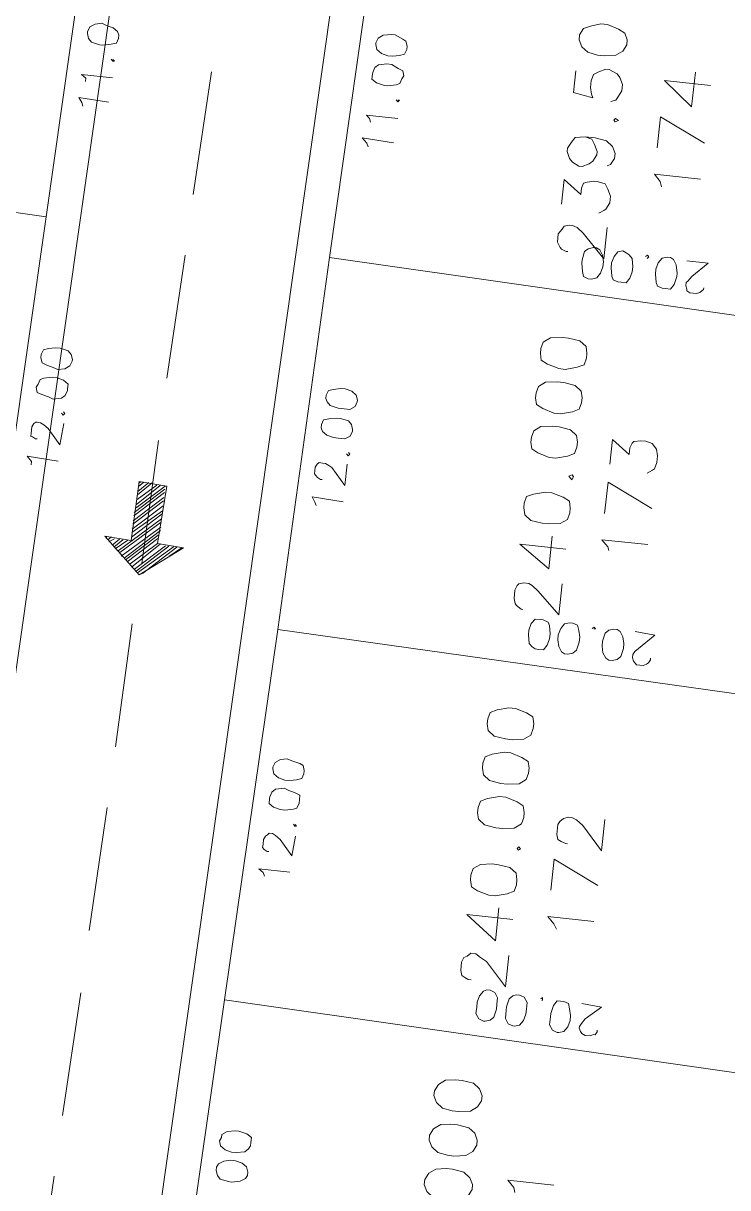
# Model space of a CAD drawing. Header units: metres. Extents: x -977055 to 805873, y -1033982 to 242021.
# Drawn here: x 2519.67 to 2542.32, y 827.98 to 865.4 of the extents above; entities that cross this region are included whole.
import ezdxf

# ---------------------------------------------------------------- set-up
doc = ezdxf.new("R2010")
doc.units = ezdxf.units.M
for name, color, linetype in [('PDF_acera', 7, 'Continuous'), ('PDF_areas por lote', 7, 'Continuous'), ('PDF_COTAS', 7, 'Continuous'), ('PDF_linea de centro', 7, 'Continuous'), ('PDF_LOTES', 7, 'Continuous'), ('PDF_No. lotes', 7, 'Continuous'), ('PDF_VIAS', 7, 'Continuous')]:
    doc.layers.add(name, color=color, linetype=linetype)

# ---------------------------------------------------------------- blocks, each defined once
blk = doc.blocks.new('CALLE')
at = {"layer": 'PDF_acera', "lineweight": 9}
blk.add_lwpolyline([(-139.031424, -91.826784), (-137.676672, -90.556704), (-136.618272, -59.439744), (-137.888352, -58.084992), (-293.684832, -52.750656), (-245.083104, -88.185888)], close=True, dxfattribs=at)
blk.add_lwpolyline([(-236.319552, -99.828288), (-218.538432, -128.48976), (-140.386176, -131.156928), (-139.031424, -129.886848), (-137.973024, -98.769888), (-139.243104, -97.415136), (-233.102016, -94.1976)], dxfattribs=at)
at = {"layer": 'PDF_areas por lote', "lineweight": 9}
for points in [[(-171.757152, -102.918816), (-171.926496, -103.003488), (-172.053504, -103.172832), (-172.09584, -103.426848), (-172.09584, -103.596192), (-172.053504, -103.892544), (-171.926496, -104.061888), (-171.757152, -104.14656), (-171.630144, -104.14656), (-171.4608, -104.061888), (-171.333792, -103.892544), (-171.291456, -103.596192), (-171.291456, -103.426848), (-171.333792, -103.172832), (-171.4608, -103.003488), (-171.630144, -102.918816)], [(-170.61408, -102.918816), (-170.783424, -103.003488), (-170.910432, -103.172832), (-170.952768, -103.426848), (-170.952768, -103.596192), (-170.910432, -103.892544), (-170.783424, -104.061888), (-170.61408, -104.14656), (-170.487072, -104.14656), (-170.317728, -104.061888), (-170.19072, -103.892544), (-170.148384, -103.596192), (-170.148384, -103.426848), (-170.19072, -103.172832), (-170.317728, -103.003488), (-170.487072, -102.918816)], [(-169.471008, -102.918816), (-169.640352, -103.003488), (-169.76736, -103.172832), (-169.809696, -103.426848), (-169.809696, -103.596192), (-169.76736, -103.892544), (-169.640352, -104.061888), (-169.471008, -104.14656), (-169.344, -104.14656), (-169.174656, -104.061888), (-169.047648, -103.892544), (-169.005312, -103.596192), (-169.005312, -103.426848), (-169.047648, -103.172832), (-169.174656, -103.003488), (-169.344, -102.918816)], [(-163.882656, -103.257504), (-164.052, -103.29984), (-164.136672, -103.469184), (-164.221344, -103.765536), (-164.221344, -103.93488), (-164.136672, -104.231232), (-164.052, -104.400576), (-163.882656, -104.442912), (-163.755648, -104.442912), (-163.586304, -104.400576), (-163.459296, -104.231232), (-163.41696, -103.93488), (-163.41696, -103.765536), (-163.459296, -103.469184), (-163.586304, -103.29984), (-163.755648, -103.257504)], [(-162.14688, -103.257504), (-162.316224, -103.29984), (-162.443232, -103.469184), (-162.485568, -103.765536), (-162.485568, -103.93488), (-162.443232, -104.231232), (-162.316224, -104.400576), (-162.14688, -104.442912), (-162.019872, -104.442912), (-161.850528, -104.400576), (-161.765856, -104.231232), (-161.681184, -103.93488), (-161.681184, -103.765536), (-161.765856, -103.469184), (-161.850528, -103.29984), (-162.019872, -103.257504)], [(-161.003808, -103.257504), (-161.173152, -103.29984), (-161.30016, -103.469184), (-161.342496, -103.765536), (-161.342496, -103.93488), (-161.30016, -104.231232), (-161.173152, -104.400576), (-161.003808, -104.442912), (-160.8768, -104.442912), (-160.707456, -104.400576), (-160.622784, -104.231232), (-160.538112, -103.93488), (-160.538112, -103.765536), (-160.622784, -103.469184), (-160.707456, -103.29984), (-160.8768, -103.257504)], [(-159.860736, -103.257504), (-160.03008, -103.29984), (-160.157088, -103.469184), (-160.199424, -103.765536), (-160.199424, -103.93488), (-160.157088, -104.231232), (-160.03008, -104.400576), (-159.860736, -104.442912), (-159.733728, -104.442912), (-159.564384, -104.400576), (-159.479712, -104.231232), (-159.39504, -103.93488), (-159.39504, -103.765536), (-159.479712, -103.469184), (-159.564384, -103.29984), (-159.733728, -103.257504)], [(-154.272384, -103.596192), (-154.441728, -103.638528), (-154.568736, -103.807872), (-154.611072, -104.104224), (-154.611072, -104.273568), (-154.568736, -104.56992), (-154.441728, -104.739264), (-154.272384, -104.7816), (-154.145376, -104.7816), (-153.976032, -104.739264), (-153.89136, -104.56992), (-153.806688, -104.273568), (-153.806688, -104.104224), (-153.89136, -103.807872), (-153.976032, -103.638528), (-154.145376, -103.596192)], [(-152.578944, -103.596192), (-152.748288, -103.638528), (-152.83296, -103.807872), (-152.917632, -104.104224), (-152.917632, -104.273568), (-152.83296, -104.56992), (-152.748288, -104.739264), (-152.578944, -104.7816), (-152.451936, -104.7816), (-152.282592, -104.739264), (-152.155584, -104.56992), (-152.113248, -104.273568), (-152.113248, -104.104224), (-152.155584, -103.807872), (-152.282592, -103.638528), (-152.451936, -103.596192)], [(-151.435872, -103.596192), (-151.605216, -103.638528), (-151.689888, -103.807872), (-151.77456, -104.104224), (-151.77456, -104.273568), (-151.689888, -104.56992), (-151.605216, -104.739264), (-151.435872, -104.7816), (-151.308864, -104.7816), (-151.13952, -104.739264), (-151.012512, -104.56992), (-150.970176, -104.273568), (-150.970176, -104.104224), (-151.012512, -103.807872), (-151.13952, -103.638528), (-151.308864, -103.596192)], [(-150.2928, -103.596192), (-150.462144, -103.638528), (-150.546816, -103.807872), (-150.631488, -104.104224), (-150.631488, -104.273568), (-150.546816, -104.56992), (-150.462144, -104.739264), (-150.2928, -104.7816), (-150.165792, -104.7816), (-149.996448, -104.739264), (-149.86944, -104.56992), (-149.827104, -104.273568), (-149.827104, -104.104224), (-149.86944, -103.807872), (-149.996448, -103.638528), (-150.165792, -103.596192)], [(-142.206624, -103.7232), (-142.375968, -103.807872), (-142.502976, -103.977216), (-142.545312, -104.231232), (-142.545312, -104.400576), (-142.502976, -104.696928), (-142.375968, -104.866272), (-142.206624, -104.950944), (-142.079616, -104.950944), (-141.910272, -104.866272), (-141.8256, -104.696928), (-141.740928, -104.400576), (-141.740928, -104.231232), (-141.8256, -103.977216), (-141.910272, -103.807872), (-142.079616, -103.7232)], [(-162.951264, -104.35824), (-162.9936, -104.400576), (-162.951264, -104.442912), (-162.908928, -104.400576)], [(-153.340992, -104.654592), (-153.425664, -104.739264), (-153.340992, -104.7816), (-153.298656, -104.739264)], [(-144.15408, -104.823936), (-144.196416, -104.866272), (-144.15408, -104.950944), (-144.111744, -104.866272)]]:
    blk.add_lwpolyline(points, close=True, dxfattribs=at)
for points in [[(-166.422816, -103.553856), (-166.422816, -103.469184), (-166.38048, -103.384512), (-166.338144, -103.29984), (-166.211136, -103.257504), (-165.999456, -103.257504), (-165.872448, -103.29984), (-165.830112, -103.384512), (-165.74544, -103.469184), (-165.74544, -103.596192), (-165.830112, -103.7232), (-165.914784, -103.892544), (-166.507488, -104.442912), (-165.703104, -104.442912)], [(-164.771712, -104.442912), (-164.771712, -103.257504), (-165.364416, -104.061888), (-164.517696, -104.061888)], [(-156.85488, -103.850208), (-156.85488, -103.807872), (-156.770208, -103.680864), (-156.727872, -103.638528), (-156.600864, -103.596192), (-156.389184, -103.596192), (-156.262176, -103.638528), (-156.21984, -103.680864), (-156.177504, -103.807872), (-156.177504, -103.93488), (-156.21984, -104.019552), (-156.346848, -104.188896), (-156.897216, -104.7816), (-156.092832, -104.7816)], [(-155.203776, -104.7816), (-155.203776, -103.596192), (-155.754144, -104.400576), (-154.907424, -104.400576)], [(-147.625632, -104.019552), (-147.625632, -103.977216), (-147.583296, -103.850208), (-147.54096, -103.807872), (-147.413952, -103.7232), (-147.202272, -103.7232), (-147.075264, -103.807872), (-146.990592, -103.850208), (-146.948256, -103.977216), (-146.948256, -104.061888), (-146.990592, -104.188896), (-147.1176, -104.35824), (-147.710304, -104.950944), (-146.90592, -104.950944)], [(-146.440224, -103.7232), (-145.805184, -103.7232), (-146.143872, -104.188896), (-145.974528, -104.188896), (-145.84752, -104.231232), (-145.805184, -104.315904), (-145.762848, -104.485248), (-145.762848, -104.56992), (-145.805184, -104.7816), (-145.932192, -104.866272), (-146.101536, -104.950944), (-146.27088, -104.950944), (-146.440224, -104.866272), (-146.48256, -104.823936), (-146.567232, -104.696928)], [(-144.662112, -104.14656), (-144.704448, -104.315904), (-144.831456, -104.400576), (-145.0008, -104.485248), (-145.085472, -104.485248), (-145.254816, -104.400576), (-145.339488, -104.315904), (-145.42416, -104.14656), (-145.42416, -104.061888), (-145.339488, -103.892544), (-145.254816, -103.807872), (-145.085472, -103.7232), (-145.0008, -103.7232), (-144.831456, -103.807872), (-144.704448, -103.892544), (-144.662112, -104.14656), (-144.662112, -104.400576), (-144.704448, -104.696928), (-144.831456, -104.866272), (-145.0008, -104.950944), (-145.127808, -104.950944), (-145.297152, -104.866272), (-145.339488, -104.7816)], [(-143.011008, -103.7232), (-143.561376, -103.7232), (-143.646048, -104.231232), (-143.561376, -104.188896), (-143.392032, -104.14656), (-143.222688, -104.14656), (-143.053344, -104.188896), (-142.968672, -104.315904), (-142.884, -104.485248), (-142.884, -104.56992), (-142.968672, -104.7816), (-143.053344, -104.866272), (-143.222688, -104.950944), (-143.392032, -104.950944), (-143.561376, -104.866272), (-143.646048, -104.823936), (-143.688384, -104.696928)]]:
    blk.add_lwpolyline(points, dxfattribs=at)
at = {"layer": 'PDF_COTAS', "lineweight": 9}
for points in [[(-154.5264, -90.937728), (-154.441728, -90.937728), (-154.31472, -90.81072), (-154.357056, -91.615104)], [(-153.849024, -91.0224), (-153.849024, -90.980064), (-153.806688, -90.895392), (-153.806688, -90.853056), (-153.722016, -90.853056), (-153.552672, -90.853056), (-153.468, -90.895392), (-153.425664, -90.937728), (-153.425664, -90.980064), (-153.425664, -91.064736), (-153.468, -91.149408), (-153.552672, -91.276416), (-153.933696, -91.615104), (-153.383328, -91.65744)], [(-145.254816, -91.276416), (-145.170144, -91.23408), (-145.043136, -91.149408), (-145.085472, -91.911456)], [(-144.619776, -91.276416), (-144.535104, -91.276416), (-144.450432, -91.149408), (-144.450432, -91.953792)], [(-153.129312, -91.572768), (-153.171648, -91.615104), (-153.129312, -91.65744), (-153.086976, -91.615104)], [(-143.984736, -91.86912), (-144.027072, -91.911456), (-144.027072, -91.953792), (-143.984736, -91.911456)], [(-164.348352, -98.00784), (-164.26368, -97.965504), (-164.179008, -97.838496), (-164.179008, -98.64288)], [(-163.713312, -98.050176), (-163.713312, -98.00784), (-163.670976, -97.923168), (-163.62864, -97.880832), (-163.543968, -97.880832), (-163.41696, -97.880832), (-163.332288, -97.923168), (-163.289952, -97.965504), (-163.247616, -98.00784), (-163.247616, -98.092512), (-163.289952, -98.177184), (-163.374624, -98.304192), (-163.755648, -98.64288), (-163.247616, -98.685216)], [(-154.780416, -98.304192), (-154.695744, -98.261856), (-154.568736, -98.177184), (-154.611072, -98.981568)], [(-154.10304, -98.388864), (-154.10304, -98.346528), (-154.060704, -98.261856), (-154.018368, -98.21952), (-153.976032, -98.177184), (-153.806688, -98.177184), (-153.722016, -98.21952), (-153.67968, -98.261856), (-153.67968, -98.346528), (-153.67968, -98.4312), (-153.722016, -98.515872), (-153.764352, -98.600544), (-154.187712, -98.981568), (-153.637344, -98.981568)], [(-162.951264, -98.600544), (-162.9936, -98.64288), (-162.9936, -98.685216), (-162.951264, -98.64288)], [(-145.508832, -98.64288), (-145.42416, -98.600544), (-145.297152, -98.473536), (-145.339488, -99.27792)], [(-144.873792, -98.64288), (-144.78912, -98.600544), (-144.704448, -98.515872), (-144.704448, -99.320256)], [(-153.383328, -98.939232), (-153.425664, -98.981568), (-153.383328, -99.023904), (-153.340992, -98.981568)], [(-144.238752, -99.235584), (-144.281088, -99.27792), (-144.238752, -99.320256), (-144.238752, -99.27792)]]:
    blk.add_lwpolyline(points, dxfattribs=at)
for points in [[(-152.536608, -90.853056), (-152.663616, -90.895392), (-152.705952, -91.0224), (-152.748288, -91.191744), (-152.790624, -91.318752), (-152.748288, -91.530432), (-152.663616, -91.615104), (-152.536608, -91.65744), (-152.494272, -91.65744), (-152.367264, -91.65744), (-152.282592, -91.530432), (-152.240256, -91.361088), (-152.240256, -91.23408), (-152.282592, -91.0224), (-152.324928, -90.937728), (-152.451936, -90.895392)], [(-151.77456, -90.895392), (-151.901568, -90.937728), (-151.943904, -91.064736), (-151.98624, -91.23408), (-152.028576, -91.361088), (-151.98624, -91.530432), (-151.901568, -91.65744), (-151.77456, -91.699776), (-151.732224, -91.699776), (-151.605216, -91.65744), (-151.520544, -91.572768), (-151.478208, -91.361088), (-151.478208, -91.23408), (-151.520544, -91.064736), (-151.56288, -90.937728), (-151.689888, -90.895392)], [(-143.392032, -91.191744), (-143.51904, -91.23408), (-143.603712, -91.318752), (-143.646048, -91.530432), (-143.646048, -91.615104), (-143.603712, -91.826784), (-143.561376, -91.953792), (-143.434368, -91.996128), (-143.349696, -91.996128), (-143.265024, -91.953792), (-143.180352, -91.826784), (-143.138016, -91.65744), (-143.09568, -91.530432), (-143.138016, -91.361088), (-143.222688, -91.23408), (-143.349696, -91.191744)], [(-171.968832, -97.58448), (-172.09584, -97.626816), (-172.180512, -97.711488), (-172.222848, -97.923168), (-172.222848, -98.00784), (-172.180512, -98.21952), (-172.09584, -98.346528), (-172.011168, -98.388864), (-171.926496, -98.388864), (-171.799488, -98.346528), (-171.714816, -98.21952), (-171.67248, -98.050176), (-171.67248, -97.923168), (-171.714816, -97.753824), (-171.799488, -97.626816), (-171.88416, -97.58448)], [(-171.206784, -97.58448), (-171.333792, -97.626816), (-171.418464, -97.753824), (-171.4608, -97.923168), (-171.4608, -98.050176), (-171.418464, -98.261856), (-171.333792, -98.346528), (-171.24912, -98.388864), (-171.164448, -98.388864), (-171.03744, -98.388864), (-170.952768, -98.261856), (-170.910432, -98.050176), (-170.910432, -97.965504), (-170.952768, -97.753824), (-171.03744, -97.626816), (-171.122112, -97.626816)], [(-162.35856, -97.923168), (-162.485568, -97.923168), (-162.57024, -98.050176), (-162.612576, -98.21952), (-162.612576, -98.346528), (-162.57024, -98.558208), (-162.527904, -98.64288), (-162.400896, -98.685216), (-162.316224, -98.685216), (-162.189216, -98.685216), (-162.14688, -98.558208), (-162.104544, -98.388864), (-162.062208, -98.261856), (-162.104544, -98.050176), (-162.189216, -97.965504), (-162.316224, -97.923168)], [(-161.596512, -97.923168), (-161.72352, -97.965504), (-161.808192, -98.092512), (-161.850528, -98.261856), (-161.850528, -98.388864), (-161.808192, -98.558208), (-161.765856, -98.685216), (-161.638848, -98.727552), (-161.554176, -98.727552), (-161.427168, -98.685216), (-161.384832, -98.600544), (-161.342496, -98.388864), (-161.30016, -98.261856), (-161.342496, -98.092512), (-161.427168, -97.965504), (-161.554176, -97.923168)], [(-152.790624, -98.21952), (-152.875296, -98.261856), (-152.959968, -98.388864), (-153.002304, -98.558208), (-153.002304, -98.685216), (-153.002304, -98.85456), (-152.917632, -98.981568), (-152.790624, -99.023904), (-152.748288, -99.023904), (-152.62128, -98.981568), (-152.536608, -98.896896), (-152.494272, -98.685216), (-152.494272, -98.600544), (-152.536608, -98.388864), (-152.578944, -98.261856), (-152.705952, -98.21952)], [(-152.028576, -98.261856), (-152.113248, -98.304192), (-152.19792, -98.388864), (-152.240256, -98.600544), (-152.240256, -98.685216), (-152.240256, -98.896896), (-152.155584, -99.023904), (-152.028576, -99.06624), (-151.98624, -99.06624), (-151.859232, -99.023904), (-151.77456, -98.896896), (-151.732224, -98.727552), (-151.732224, -98.600544), (-151.77456, -98.4312), (-151.816896, -98.304192), (-151.943904, -98.261856)], [(-143.646048, -98.558208), (-143.773056, -98.558208), (-143.857728, -98.685216), (-143.900064, -98.896896), (-143.900064, -98.981568), (-143.857728, -99.193248), (-143.815392, -99.27792), (-143.688384, -99.320256), (-143.603712, -99.362592), (-143.476704, -99.320256), (-143.434368, -99.193248), (-143.349696, -99.023904), (-143.349696, -98.896896), (-143.392032, -98.685216), (-143.476704, -98.600544), (-143.603712, -98.558208)], [(-142.884, -98.558208), (-143.011008, -98.600544), (-143.09568, -98.727552), (-143.138016, -98.896896), (-143.138016, -99.023904), (-143.09568, -99.193248), (-143.053344, -99.320256), (-142.926336, -99.362592), (-142.841664, -99.362592), (-142.714656, -99.320256), (-142.67232, -99.235584), (-142.587648, -99.023904), (-142.587648, -98.939232), (-142.629984, -98.727552), (-142.714656, -98.600544), (-142.841664, -98.558208)], [(-167.43888, -104.019552), (-167.396544, -104.14656), (-167.311872, -104.231232), (-167.100192, -104.273568), (-166.973184, -104.273568), (-166.80384, -104.273568), (-166.676832, -104.188896), (-166.634496, -104.061888), (-166.634496, -103.977216), (-166.676832, -103.892544), (-166.80384, -103.807872), (-166.973184, -103.765536), (-167.100192, -103.765536), (-167.269536, -103.765536), (-167.396544, -103.850208), (-167.43888, -103.977216)], [(-167.43888, -104.019552), (-167.396544, -104.14656), (-167.311872, -104.231232), (-167.100192, -104.273568), (-166.973184, -104.273568), (-166.80384, -104.273568), (-166.676832, -104.188896), (-166.634496, -104.061888), (-166.634496, -103.977216), (-166.676832, -103.892544), (-166.80384, -103.807872), (-166.973184, -103.765536), (-167.100192, -103.765536), (-167.269536, -103.765536), (-167.396544, -103.850208), (-167.43888, -103.977216)], [(-157.828608, -104.35824), (-157.828608, -104.485248), (-157.7016, -104.56992), (-157.532256, -104.612256), (-157.405248, -104.612256), (-157.193568, -104.56992), (-157.108896, -104.527584), (-157.06656, -104.400576), (-157.06656, -104.315904), (-157.06656, -104.188896), (-157.193568, -104.104224), (-157.362912, -104.061888), (-157.48992, -104.061888), (-157.7016, -104.104224), (-157.786272, -104.188896), (-157.828608, -104.273568)], [(-157.828608, -104.35824), (-157.828608, -104.485248), (-157.7016, -104.56992), (-157.532256, -104.612256), (-157.405248, -104.612256), (-157.193568, -104.56992), (-157.108896, -104.527584), (-157.06656, -104.400576), (-157.06656, -104.315904), (-157.06656, -104.188896), (-157.193568, -104.104224), (-157.362912, -104.061888), (-157.48992, -104.061888), (-157.7016, -104.104224), (-157.786272, -104.188896), (-157.828608, -104.273568)], [(-167.481216, -104.7816), (-167.43888, -104.908608), (-167.311872, -104.99328), (-167.142528, -105.035616), (-167.01552, -105.035616), (-166.846176, -105.035616), (-166.719168, -104.950944), (-166.676832, -104.823936), (-166.676832, -104.739264), (-166.719168, -104.654592), (-166.80384, -104.56992), (-167.01552, -104.527584), (-167.100192, -104.527584), (-167.311872, -104.527584), (-167.43888, -104.612256), (-167.481216, -104.739264)], [(-167.481216, -104.7816), (-167.43888, -104.908608), (-167.311872, -104.99328), (-167.142528, -105.035616), (-167.01552, -105.035616), (-166.846176, -105.035616), (-166.719168, -104.950944), (-166.676832, -104.823936), (-166.676832, -104.739264), (-166.719168, -104.654592), (-166.80384, -104.56992), (-167.01552, -104.527584), (-167.100192, -104.527584), (-167.311872, -104.527584), (-167.43888, -104.612256), (-167.481216, -104.739264)], [(-148.260672, -104.696928), (-148.218336, -104.823936), (-148.091328, -104.908608), (-147.921984, -104.950944), (-147.794976, -104.950944), (-147.625632, -104.908608), (-147.498624, -104.823936), (-147.456288, -104.739264), (-147.456288, -104.654592), (-147.498624, -104.527584), (-147.583296, -104.442912), (-147.794976, -104.400576), (-147.879648, -104.400576), (-148.091328, -104.442912), (-148.218336, -104.485248), (-148.260672, -104.612256)], [(-148.260672, -104.696928), (-148.218336, -104.823936), (-148.091328, -104.908608), (-147.921984, -104.950944), (-147.794976, -104.950944), (-147.625632, -104.908608), (-147.498624, -104.823936), (-147.456288, -104.739264), (-147.456288, -104.654592), (-147.498624, -104.527584), (-147.583296, -104.442912), (-147.794976, -104.400576), (-147.879648, -104.400576), (-148.091328, -104.442912), (-148.218336, -104.485248), (-148.260672, -104.612256)], [(-157.870944, -105.120288), (-157.828608, -105.247296), (-157.743936, -105.331968), (-157.532256, -105.374304), (-157.405248, -105.374304), (-157.235904, -105.331968), (-157.108896, -105.289632), (-157.06656, -105.162624), (-157.06656, -105.077952), (-157.108896, -104.950944), (-157.235904, -104.866272), (-157.405248, -104.823936), (-157.532256, -104.823936), (-157.7016, -104.866272), (-157.828608, -104.950944), (-157.870944, -105.035616)], [(-157.870944, -105.120288), (-157.828608, -105.247296), (-157.743936, -105.331968), (-157.532256, -105.374304), (-157.405248, -105.374304), (-157.235904, -105.331968), (-157.108896, -105.289632), (-157.06656, -105.162624), (-157.06656, -105.077952), (-157.108896, -104.950944), (-157.235904, -104.866272), (-157.405248, -104.823936), (-157.532256, -104.823936), (-157.7016, -104.866272), (-157.828608, -104.950944), (-157.870944, -105.035616)], [(-148.260672, -105.458976), (-148.260672, -105.585984), (-148.133664, -105.670656), (-147.96432, -105.712992), (-147.837312, -105.712992), (-147.625632, -105.670656), (-147.54096, -105.585984), (-147.498624, -105.501312), (-147.456288, -105.41664), (-147.498624, -105.289632), (-147.625632, -105.20496), (-147.794976, -105.162624), (-147.921984, -105.162624), (-148.133664, -105.20496), (-148.218336, -105.247296), (-148.260672, -105.374304)], [(-148.260672, -105.458976), (-148.260672, -105.585984), (-148.133664, -105.670656), (-147.96432, -105.712992), (-147.837312, -105.712992), (-147.625632, -105.670656), (-147.54096, -105.585984), (-147.498624, -105.501312), (-147.456288, -105.41664), (-147.498624, -105.289632), (-147.625632, -105.20496), (-147.794976, -105.162624), (-147.921984, -105.162624), (-148.133664, -105.20496), (-148.218336, -105.247296), (-148.260672, -105.374304)], [(-166.719168, -105.374304), (-166.676832, -105.41664), (-166.719168, -105.41664), (-166.761504, -105.41664), (-166.719168, -105.41664), (-166.676832, -105.41664)], [(-167.523552, -105.924672), (-167.481216, -106.05168), (-167.354208, -106.136352), (-167.184864, -106.178688), (-167.057856, -106.178688), (-166.888512, -106.136352), (-166.761504, -106.094016), (-166.719168, -105.967008), (-166.719168, -105.882336), (-166.719168, -105.797664), (-166.846176, -105.712992), (-167.057856, -105.670656), (-167.142528, -105.670656), (-167.354208, -105.670656), (-167.481216, -105.755328), (-167.523552, -105.882336)], [(-167.523552, -105.924672), (-167.481216, -106.05168), (-167.354208, -106.136352), (-167.184864, -106.178688), (-167.057856, -106.178688), (-166.888512, -106.136352), (-166.761504, -106.094016), (-166.719168, -105.967008), (-166.719168, -105.882336), (-166.719168, -105.797664), (-166.846176, -105.712992), (-167.057856, -105.670656), (-167.142528, -105.670656), (-167.354208, -105.670656), (-167.481216, -105.755328), (-167.523552, -105.882336)], [(-157.151232, -105.670656), (-157.108896, -105.712992), (-157.151232, -105.755328), (-157.151232, -105.712992), (-157.151232, -105.755328), (-157.108896, -105.712992)], [(-157.91328, -106.26336), (-157.870944, -106.390368), (-157.786272, -106.47504), (-157.574592, -106.517376), (-157.447584, -106.517376), (-157.27824, -106.47504), (-157.151232, -106.390368), (-157.108896, -106.305696), (-157.108896, -106.221024), (-157.151232, -106.094016), (-157.235904, -106.009344), (-157.447584, -105.967008), (-157.574592, -105.967008), (-157.743936, -106.009344), (-157.870944, -106.094016), (-157.91328, -106.178688)], [(-157.91328, -106.26336), (-157.870944, -106.390368), (-157.786272, -106.47504), (-157.574592, -106.517376), (-157.447584, -106.517376), (-157.27824, -106.47504), (-157.151232, -106.390368), (-157.108896, -106.305696), (-157.108896, -106.221024), (-157.151232, -106.094016), (-157.235904, -106.009344), (-157.447584, -105.967008), (-157.574592, -105.967008), (-157.743936, -106.009344), (-157.870944, -106.094016), (-157.91328, -106.178688)], [(-147.54096, -106.009344), (-147.498624, -106.05168), (-147.54096, -106.094016), (-147.583296, -106.05168), (-147.54096, -106.094016), (-147.498624, -106.05168)], [(-148.303008, -106.602048), (-148.303008, -106.729056), (-148.176, -106.813728), (-147.96432, -106.856064), (-147.879648, -106.856064), (-147.667968, -106.813728), (-147.54096, -106.729056), (-147.498624, -106.644384), (-147.498624, -106.559712), (-147.54096, -106.432704), (-147.667968, -106.348032), (-147.837312, -106.305696), (-147.96432, -106.305696), (-148.176, -106.348032), (-148.260672, -106.390368), (-148.303008, -106.517376)], [(-148.303008, -106.602048), (-148.303008, -106.729056), (-148.176, -106.813728), (-147.96432, -106.856064), (-147.879648, -106.856064), (-147.667968, -106.813728), (-147.54096, -106.729056), (-147.498624, -106.644384), (-147.498624, -106.559712), (-147.54096, -106.432704), (-147.667968, -106.348032), (-147.837312, -106.305696), (-147.96432, -106.305696), (-148.176, -106.348032), (-148.260672, -106.390368), (-148.303008, -106.517376)], [(-166.719168, -106.432704), (-166.761504, -106.940736), (-167.100192, -106.559712), (-167.2272, -106.47504), (-167.311872, -106.432704), (-167.354208, -106.432704), (-167.43888, -106.47504), (-167.481216, -106.517376), (-167.523552, -106.602048), (-167.523552, -106.729056), (-167.481216, -106.813728), (-167.481216, -106.856064), (-167.396544, -106.8984), (-167.354208, -106.8984), (-167.396544, -106.8984), (-167.481216, -106.856064), (-167.481216, -106.813728), (-167.523552, -106.729056), (-167.523552, -106.602048), (-167.481216, -106.517376), (-167.43888, -106.47504), (-167.354208, -106.432704), (-167.311872, -106.432704), (-167.2272, -106.47504), (-167.100192, -106.559712), (-166.761504, -106.940736)], [(-157.108896, -106.771392), (-157.151232, -107.279424), (-157.532256, -106.8984), (-157.616928, -106.813728), (-157.7016, -106.771392), (-157.786272, -106.771392), (-157.870944, -106.813728), (-157.91328, -106.856064), (-157.955616, -106.8984), (-157.955616, -107.067744), (-157.91328, -107.152416), (-157.870944, -107.194752), (-157.786272, -107.237088), (-157.743936, -107.237088), (-157.786272, -107.237088), (-157.870944, -107.194752), (-157.91328, -107.152416), (-157.955616, -107.067744), (-157.955616, -106.8984), (-157.91328, -106.856064), (-157.870944, -106.813728), (-157.786272, -106.771392), (-157.7016, -106.771392), (-157.616928, -106.813728), (-157.532256, -106.8984), (-157.151232, -107.279424)], [(-147.54096, -107.067744), (-147.54096, -107.618112), (-147.921984, -107.237088), (-148.048992, -107.152416), (-148.091328, -107.11008), (-148.176, -107.11008), (-148.260672, -107.152416), (-148.303008, -107.152416), (-148.345344, -107.237088), (-148.345344, -107.406432), (-148.303008, -107.491104), (-148.260672, -107.53344), (-148.218336, -107.575776), (-148.176, -107.575776), (-148.218336, -107.575776), (-148.260672, -107.53344), (-148.303008, -107.491104), (-148.345344, -107.406432), (-148.345344, -107.237088), (-148.303008, -107.152416), (-148.260672, -107.152416), (-148.176, -107.11008), (-148.091328, -107.11008), (-148.048992, -107.152416), (-147.921984, -107.237088), (-147.54096, -107.618112)]]:
    blk.add_lwpolyline(points, close=True, dxfattribs=at)
at = {"layer": 'PDF_linea de centro', "lineweight": 9}
for points in [[(-172.561536, -93.477888), (-175.736736, -93.35088)], [(-167.819904, -93.647232), (-170.995104, -93.520224)], [(-163.035936, -93.816576), (-166.211136, -93.689568)], [(-158.294304, -93.943584), (-161.469504, -93.858912)], [(-153.552672, -94.112928), (-156.727872, -94.028256)], [(-148.768704, -94.282272), (-151.943904, -94.155264)], [(-144.027072, -94.451616), (-147.202272, -94.324608)]]:
    blk.add_lwpolyline(points, dxfattribs=at)
at = {"layer": 'PDF_LOTES', "lineweight": 20}
for points in [[(-157.786272, -90.302688), (-148.176, -90.641376), (-147.625632, -74.638368), (-157.235904, -74.29968)], [(-148.176, -90.641376), (-139.370112, -90.937728), (-138.565728, -90.133344), (-138.01536, -74.93472), (-147.625632, -74.638368)], [(-177.768864, -112.994784), (-168.158592, -113.333472), (-167.608224, -97.330464), (-177.218496, -96.991776)], [(-168.158592, -113.333472), (-158.54832, -113.629824), (-158.040288, -97.669152), (-167.608224, -97.330464)], [(-158.54832, -113.629824), (-148.980384, -113.968512), (-148.430016, -97.965504), (-158.040288, -97.669152)], [(-148.980384, -113.968512), (-139.370112, -114.3072), (-138.86208, -99.108576), (-139.624128, -98.261856), (-148.430016, -97.965504)]]:
    blk.add_lwpolyline(points, close=True, dxfattribs=at)
at = {"layer": 'PDF_No. lotes', "lineweight": 20}
for points in [[(-171.714816, -105.247296), (-171.587808, -105.20496), (-171.418464, -105.035616), (-171.418464, -106.221024)], [(-164.89872, -105.585984), (-164.771712, -105.501312), (-164.602368, -105.331968), (-164.602368, -106.517376)], [(-163.670976, -106.517376), (-163.120608, -105.331968), (-163.924992, -105.331968)], [(-162.697248, -105.62832), (-162.697248, -105.585984), (-162.654912, -105.458976), (-162.612576, -105.374304), (-162.485568, -105.331968), (-162.231552, -105.331968), (-162.14688, -105.374304), (-162.062208, -105.458976), (-162.019872, -105.585984), (-162.019872, -105.670656), (-162.062208, -105.797664), (-162.189216, -105.967008), (-162.78192, -106.517376), (-161.977536, -106.517376)], [(-155.119104, -105.882336), (-155.034432, -105.84), (-154.865088, -105.670656), (-154.865088, -106.856064)], [(-153.933696, -106.856064), (-153.383328, -105.670656), (-154.187712, -105.670656)], [(-152.917632, -105.670656), (-152.282592, -105.670656), (-152.62128, -106.136352), (-152.451936, -106.136352), (-152.324928, -106.178688), (-152.282592, -106.221024), (-152.240256, -106.390368), (-152.240256, -106.517376), (-152.282592, -106.68672), (-152.4096, -106.813728), (-152.578944, -106.856064), (-152.748288, -106.856064), (-152.917632, -106.813728), (-152.959968, -106.771392), (-153.04464, -106.644384)], [(-145.720512, -106.221024), (-145.593504, -106.178688), (-145.42416, -106.009344), (-145.42416, -107.194752)], [(-144.492768, -107.194752), (-143.9424, -106.009344), (-144.746784, -106.009344)], [(-143.011008, -107.194752), (-143.011008, -106.009344), (-143.603712, -106.771392), (-142.714656, -106.771392)]]:
    blk.add_lwpolyline(points, dxfattribs=at)
at = {"layer": 'PDF_VIAS', "lineweight": 20}
blk.add_lwpolyline([(-156.135168, -93.012192), (-156.177504, -93.689568), (-154.653408, -93.731904), (-154.695744, -94.451616), (-156.177504, -94.366944), (-156.21984, -95.04432), (-157.024224, -93.98592)], close=True, dxfattribs=at)
at = {"layer": 'PDF_VIAS', "lineweight": 9}
for points in [[(-156.177504, -93.477888), (-156.389184, -93.266208)], [(-156.177504, -93.393216), (-156.346848, -93.223872)], [(-156.177504, -93.266208), (-156.262176, -93.1392)], [(-156.135168, -93.181536), (-156.21984, -93.096864)], [(-156.135168, -93.054528), (-156.177504, -93.054528)], [(-155.838816, -94.40928), (-156.6432, -93.56256)], [(-155.754144, -94.40928), (-156.600864, -93.477888)], [(-155.627136, -94.40928), (-156.516192, -93.435552)], [(-155.542464, -94.40928), (-156.473856, -93.393216)], [(-156.177504, -93.604896), (-156.43152, -93.308544)], [(-156.21984, -94.578624), (-156.897216, -93.858912)], [(-156.177504, -94.451616), (-156.85488, -93.77424)], [(-156.177504, -94.366944), (-156.770208, -93.731904)], [(-156.050496, -94.366944), (-156.727872, -93.647232)], [(-155.965824, -94.366944), (-156.685536, -93.604896)], [(-155.415456, -94.40928), (-156.092832, -93.689568)], [(-155.330784, -94.40928), (-155.965824, -93.689568)], [(-155.203776, -94.40928), (-155.881152, -93.689568)], [(-155.076768, -94.40928), (-155.754144, -93.689568)], [(-154.992096, -94.40928), (-155.669472, -93.689568)], [(-154.865088, -94.40928), (-155.542464, -93.689568)], [(-154.780416, -94.40928), (-155.457792, -93.689568)], [(-154.695744, -94.40928), (-155.330784, -93.731904)], [(-154.695744, -94.282272), (-155.246112, -93.731904)], [(-154.695744, -94.1976), (-155.119104, -93.731904)], [(-154.653408, -94.070592), (-154.992096, -93.731904)], [(-154.653408, -93.98592), (-154.907424, -93.731904)], [(-154.653408, -93.858912), (-154.780416, -93.731904)], [(-154.653408, -93.77424), (-154.695744, -93.731904)], [(-156.21984, -94.790304), (-156.981888, -93.943584)], [(-156.21984, -94.874976), (-156.981888, -94.070592)], [(-156.21984, -94.663296), (-156.939552, -93.901248)], [(-156.21984, -95.001984), (-156.473856, -94.705632)]]:
    blk.add_lwpolyline(points, dxfattribs=at)

msp = doc.modelspace()

# ---------------------------------------------------------------- block references
at = {"xscale": 1.255773352820658, "yscale": 1.255773352820658, "zscale": 1.255773352820658, "rotation": 83.85573648860341}
msp.add_blockref('CALLE', (2427.15058, 1056.36283, 1015.371), dxfattribs=at)

doc.saveas('drawing.dxf')
